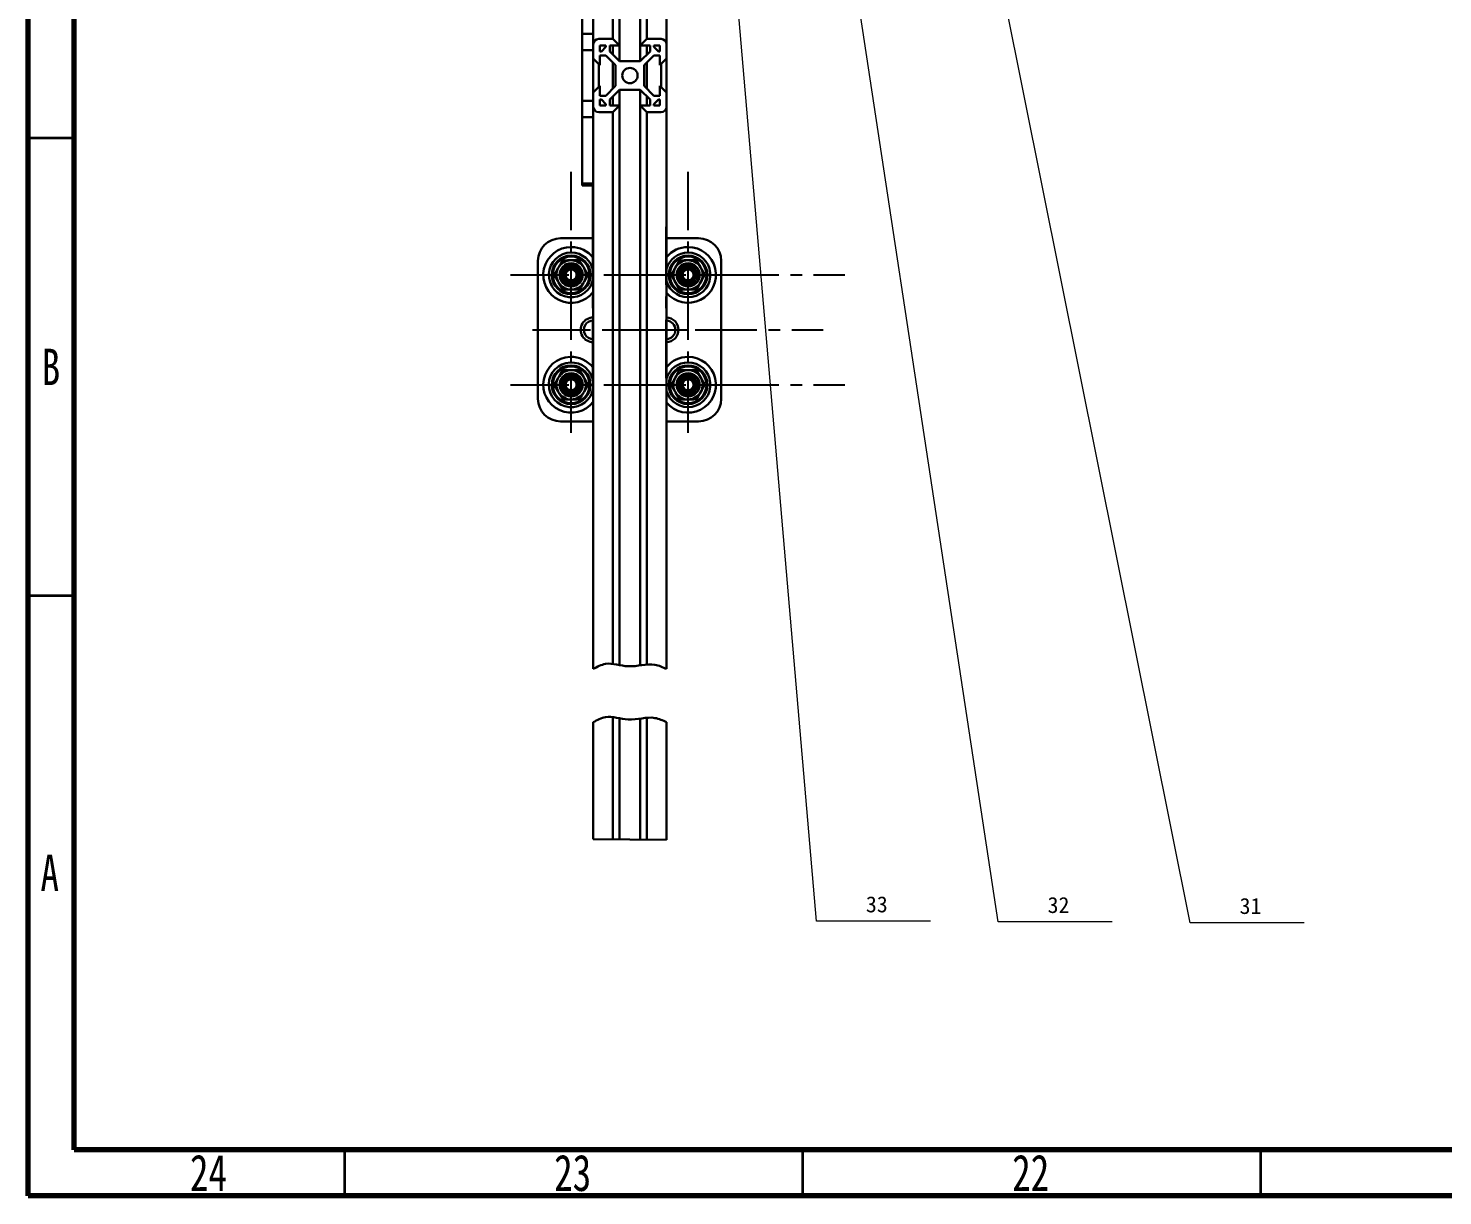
# Model space of a CAD drawing. Header units: millimetres. Extents: x 15 to 1184, y 5 to 836.
# Drawn here: x 15 to 169.4, y 5 to 132.5 of the extents above; entities that cross this region are included whole.
import ezdxf

# ---------------------------------------------------------------- set-up
doc = ezdxf.new("R2010")
doc.units = ezdxf.units.MM
doc.linetypes.add('CENTER', pattern=[10.16, 6.35, -1.27, 1.27, -1.27])
doc.linetypes.add('CENTERX2', pattern=[20.32, 12.7, -2.54, 2.54, -2.54])
doc.layers.get('0').update_dxf_attribs({"lineweight": 30})
doc.layers.add('AM_5', color=3, linetype='Continuous', lineweight=20)
doc.layers.add('中心线', color=7, linetype='CENTER')
doc.styles.add('SLDTEXTSTYLE0', font='TXT', dxfattribs={"width": 0.75})

msp = doc.modelspace()

# ---------------------------------------------------------------- linework, layer by layer
at = {"color": 7, "linetype": 'Continuous', "lineweight": 70}
for p, q in [((15, 5), (15, 836)), ((20, 10), (20, 831)), ((1179, 10), (20, 10)), ((1184, 5), (15, 5))]:
    msp.add_line(p, q, dxfattribs=at)
at = {"color": 7, "linetype": 'Continuous', "lineweight": 30}
for p, q in [((79.5353, 325.7631), (79.5353, 128.8836)), ((81.8073, 325.7631), (81.8073, 128.8836)), ((78.8153, 323.3233), (78.8153, 131.3233)), ((82.5273, 323.3233), (82.5273, 131.3233)), ((84.6713, 323.9233), (84.6713, 130.7233)), ((75.4713, 131.8761), (75.4713, 139.1122)), ((76.6713, 131.8761), (76.6713, 139.1122)), ((75.4713, 131.8761), (76.6713, 131.8761)), ((75.4713, 130.0872), (75.4713, 131.8761)), ((76.6713, 130.7233), (76.6713, 131.8761)), ((78.8153, 131.3233), (77.2713, 131.3233)), ((79.5353, 130.6033), (78.8153, 131.3233)), ((82.5273, 131.3233), (81.8073, 130.6033)), ((84.0713, 131.3233), (82.5273, 131.3233)), ((75.4713, 130.0872), (76.6713, 130.0872)), ((75.4713, 124.5594), (75.4713, 130.0872)), ((76.6713, 130.7233), (76.6713, 129.1793)), ((78.0436, 130.6033), (77.3913, 130.6033)), ((77.3913, 130.6033), (77.3913, 129.951)), ((77.3913, 129.951), (77.5513, 129.951)), ((77.5513, 129.951), (78.0436, 130.4433)), ((78.0436, 130.4433), (78.0436, 130.6033)), ((78.4716, 130.6033), (79.5353, 130.6033)), ((78.4716, 129.9473), (78.4716, 130.6033)), ((79.5353, 128.8836), (78.4716, 129.9473)), ((78.8153, 130.6033), (78.8153, 129.6036)), ((81.8073, 130.6033), (82.871, 130.6033)), ((82.871, 129.9473), (81.8073, 128.8836)), ((82.5273, 130.6033), (82.5273, 129.6036)), ((82.871, 130.6033), (82.871, 129.9473)), ((83.9513, 130.6033), (83.299, 130.6033)), ((83.299, 130.6033), (83.299, 130.4433)), ((83.299, 130.4433), (83.7913, 129.951)), ((83.7913, 129.951), (83.9513, 129.951)), ((83.9513, 129.951), (83.9513, 130.6033)), ((84.6713, 129.1793), (84.6713, 130.7233)), ((76.6713, 125.4673), (76.6713, 129.1793)), ((76.6713, 129.1793), (77.3913, 128.4593)), ((77.3913, 129.523), (78.0473, 129.523)), ((77.3913, 128.4593), (77.3913, 129.523)), ((78.0473, 129.523), (79.111, 128.4593)), ((78.8153, 128.755), (78.8153, 125.8916)), ((79.111, 128.4593), (79.111, 126.1873)), ((81.8073, 128.8836), (79.5353, 128.8836)), ((82.2316, 128.4593), (83.2953, 129.523)), ((82.2316, 126.1873), (82.2316, 128.4593)), ((82.5273, 128.755), (82.5273, 125.8916)), ((83.2953, 129.523), (83.9513, 129.523)), ((83.9513, 129.523), (83.9513, 128.4593)), ((83.9513, 128.4593), (84.6713, 129.1793)), ((84.6713, 129.1793), (84.6713, 125.4673)), ((77.3913, 126.1873), (76.6713, 125.4673)), ((76.6713, 125.4673), (76.6713, 123.9233)), ((77.3913, 125.1236), (77.3913, 126.1873)), ((78.0473, 125.1236), (77.3913, 125.1236)), ((79.111, 126.1873), (78.0473, 125.1236)), ((78.4716, 124.6993), (79.5353, 125.763)), ((79.5353, 125.763), (81.8073, 125.763)), ((79.5353, 125.763), (79.5353, 62.9512)), ((81.8073, 125.763), (82.871, 124.6993)), ((81.8073, 125.763), (81.8073, 62.9164)), ((83.2953, 125.1236), (82.2316, 126.1873)), ((83.9513, 125.1236), (83.2953, 125.1236)), ((83.9513, 126.1873), (83.9513, 125.1236)), ((84.6713, 125.4673), (83.9513, 126.1873)), ((84.6713, 123.9233), (84.6713, 125.4673)), ((75.4713, 124.5594), (76.6713, 124.5594)), ((75.4713, 122.7705), (75.4713, 124.5594)), ((76.6713, 122.7705), (76.6713, 123.9233)), ((77.3913, 124.6956), (77.3913, 124.0433)), ((77.5513, 124.6956), (77.3913, 124.6956)), ((77.3913, 124.0433), (78.0436, 124.0433)), ((78.0436, 124.2033), (77.5513, 124.6956)), ((78.0436, 124.0433), (78.0436, 124.2033)), ((78.4716, 124.0433), (78.4716, 124.6993)), ((79.5353, 124.0433), (78.4716, 124.0433)), ((78.8153, 125.043), (78.8153, 124.0433)), ((78.8153, 123.3233), (79.5353, 124.0433)), ((81.8073, 124.0433), (82.5273, 123.3233)), ((82.871, 124.0433), (81.8073, 124.0433)), ((82.5273, 125.043), (82.5273, 124.0433)), ((82.871, 124.6993), (82.871, 124.0433)), ((83.7913, 124.6956), (83.299, 124.2033)), ((83.299, 124.2033), (83.299, 124.0433)), ((83.299, 124.0433), (83.9513, 124.0433)), ((83.9513, 124.6956), (83.7913, 124.6956)), ((83.9513, 124.0433), (83.9513, 124.6956)), ((84.6713, 123.9233), (84.6713, 62.5186)), ((75.4713, 122.7705), (76.6713, 122.7705)), ((75.4713, 115.5344), (75.4713, 122.7705)), ((76.6713, 115.5344), (76.6713, 122.7705)), ((77.2713, 123.3233), (78.8153, 123.3233)), ((78.8153, 123.3233), (78.8153, 63.0758)), ((82.5273, 123.3233), (84.0713, 123.3233)), ((82.5273, 123.3233), (82.5273, 63.0029)), ((75.4713, 115.5344), (76.6713, 115.5344)), ((75.4713, 115.3233), (75.4713, 115.5344)), ((75.4713, 115.3233), (76.6713, 115.3233)), ((76.6373, 115.3233), (76.6373, 109.553)), ((76.6713, 115.3233), (76.6713, 115.5344)), ((76.6713, 115.3233), (76.6713, 62.5186)), ((76.6713, 109.553), (73.1053, 109.553)), ((88.1693, 109.553), (84.6713, 109.553)), ((70.6373, 107.085), (70.6373, 92.021)), ((75.1477, 107.1718), (75.6261, 106.3816)), ((87.9077, 107.1718), (88.3861, 106.3816)), ((90.6373, 92.021), (90.6373, 107.085)), ((72.4102, 105.5148), (72.8554, 106.3241)), ((73.5741, 105.1521), (73.495, 105.2095)), ((73.5674, 105.49), (73.8578, 106.119)), ((73.9669, 104.924), (73.5674, 105.49)), ((73.8578, 106.119), (74.5477, 106.182)), ((74.6568, 104.987), (73.9669, 104.924)), ((74.5477, 106.182), (74.9473, 105.616)), ((74.9473, 105.616), (74.6568, 104.987)), ((76.1044, 105.5913), (75.6592, 104.7819)), ((85.1702, 105.5148), (85.6154, 106.3241)), ((86.4053, 105.05), (86.3166, 105.0951)), ((86.3457, 105.3827), (86.534, 106.0495)), ((86.829, 104.8863), (86.3457, 105.3827)), ((86.534, 106.0495), (87.2056, 106.2198)), ((87.5006, 105.0566), (86.829, 104.8863)), ((87.2056, 106.2198), (87.6889, 105.7233)), ((87.6889, 105.7233), (87.5006, 105.0566)), ((88.8644, 105.5913), (88.4192, 104.7819)), ((73.3669, 103.9342), (72.8885, 104.7245)), ((86.1269, 103.9342), (85.6485, 104.7245)), ((76.6373, 100.557), (76.6373, 98.549)), ((72.4102, 93.5147), (72.8554, 94.3242)), ((73.5773, 93.6854), (74.032, 94.2082)), ((74.032, 94.2082), (74.712, 94.0757)), ((75.1477, 95.1718), (75.6261, 94.3815)), ((85.1702, 93.5147), (85.6154, 94.3242)), ((87.9077, 95.1718), (88.3861, 94.3815)), ((73.3669, 91.9342), (72.8885, 92.7245)), ((73.4892, 93.3591), (73.4203, 93.448)), ((73.8026, 93.0303), (73.5773, 93.6854)), ((74.4826, 92.8979), (73.8026, 93.0303)), ((74.9373, 93.4206), (74.4826, 92.8979)), ((74.712, 94.0757), (74.9373, 93.4206)), ((76.1044, 93.5913), (75.6592, 92.7819)), ((86.1269, 91.9342), (85.6485, 92.7245)), ((86.3162, 93.1842), (86.2326, 93.251)), ((86.3252, 93.522), (86.6444, 94.1369)), ((86.6981, 92.9381), (86.3252, 93.522)), ((86.6444, 94.1369), (87.3365, 94.1679)), ((87.3902, 92.9691), (86.6981, 92.9381)), ((87.3365, 94.1679), (87.7094, 93.584)), ((87.7094, 93.584), (87.3902, 92.9691)), ((88.8644, 93.5913), (88.4192, 92.7819)), ((73.1053, 89.553), (76.6713, 89.553)), ((84.6713, 89.553), (88.1693, 89.553))]:
    msp.add_line(p, q, dxfattribs=at)
at = {"color": 8, "linetype": 'Continuous', "lineweight": 30}
for p, q in [((77.2713, 128.5793), (77.2713, 126.0673)), ((84.0713, 128.5793), (84.0713, 126.0673))]:
    msp.add_line(p, q, dxfattribs=at)
at = {"color": 7, "linetype": 'Continuous', "lineweight": 35}
for p, q in [((20, 120.5), (15, 120.5)), ((20, 70.5), (15, 70.5)), ((49.5, 10), (49.5, 5)), ((99.5, 10), (99.5, 5)), ((149.5, 10), (149.5, 5))]:
    msp.add_line(p, q, dxfattribs=at)
at = {"lineweight": 30}
for p, q in [((78.8153, 57.2655), (78.8153, 43.9285)), ((79.5353, 57.1409), (79.5353, 43.9285)), ((82.5273, 57.1925), (82.5273, 43.8719)), ((76.6713, 56.7082), (76.6713, 43.9285)), ((81.8073, 57.1061), (81.8073, 43.8719)), ((84.6713, 56.7082), (84.6713, 43.8719)), ((76.6713, 43.9285), (84.6713, 43.8719))]:
    msp.add_line(p, q, dxfattribs=at)
at = {"color": 7, "linetype": 'Continuous', "lineweight": 30}
for centre, radius in [((80.6713, 127.3233), 0.84), ((74.2573, 105.553), 2.1148), ((74.2573, 105.553), 2), ((74.2573, 105.553), 1.2667), ((74.2573, 105.553), 1.0589), ((87.0173, 105.553), 2.1148), ((87.0173, 105.553), 2), ((87.0173, 105.553), 1.2667), ((87.0173, 105.553), 1.0589), ((74.2573, 105.553), 0.8511), ((74.2573, 105.553), 0.6906), ((87.0173, 105.553), 0.8511), ((87.0173, 105.553), 0.6906), ((74.2573, 93.553), 2.1148), ((74.2573, 93.553), 2), ((74.2573, 93.553), 1.2667), ((74.2573, 93.553), 1.0589), ((74.2573, 93.553), 0.8511), ((74.2573, 93.553), 0.6906), ((87.0173, 93.553), 2.1148), ((87.0173, 93.553), 2), ((87.0173, 93.553), 1.2667), ((87.0173, 93.553), 1.0589), ((87.0173, 93.553), 0.8511), ((87.0173, 93.553), 0.6906)]:
    msp.add_circle(centre, radius, dxfattribs=at)
at = {"color": 7, "linetype": 'CENTERX2', "lineweight": 30}
for centre in [(74.2573, 105.553), (87.0173, 105.553), (74.2573, 93.553), (87.0173, 93.553)]:
    msp.add_circle(centre, 0.6, dxfattribs=at)
at = {"color": 7, "linetype": 'Continuous', "lineweight": 30}
for centre, radius, start, end in [((77.2713, 130.7233), 0.6, 90, 180), ((84.0713, 130.7233), 0.6, 0, 90), ((77.2713, 123.9233), 0.6, 180, 270), ((84.0713, 123.9233), 0.6, 270, 0), ((73.1053, 107.085), 2.468, 90, 180), ((74.2573, 105.553), 3.046, 90, 322.421146), ((74.2573, 105.553), 3.046, 37.578854, 90), ((87.0173, 105.553), 3.046, 219.629009, 90), ((87.0173, 105.553), 3.046, 90, 140.370991), ((88.1693, 107.085), 2.468, 0, 90), ((74.2573, 105.553), 2.442, 90, 351.315203), ((74.2573, 105.553), 1.6, 91.186857, 151.186857), ((74.2573, 105.553), 1.6, 31.186857, 91.186857), ((74.2573, 105.553), 2.442, 8.684797, 90), ((87.0173, 105.553), 2.442, 90, 163.881169), ((87.0173, 105.553), 2.442, 196.118831, 90), ((87.0173, 105.553), 1.6, 91.186857, 151.186857), ((87.0173, 105.553), 1.6, 31.186857, 91.186857), ((74.2573, 105.553), 1.6, 151.186857, 211.186857), ((74.2573, 105.553), 0.7922, 164.776499, 210.402581), ((74.2573, 105.553), 1.6, 331.186857, 31.186857), ((87.0173, 105.553), 1.6, 151.186857, 211.186857), ((87.0173, 105.553), 0.7922, 173.789789, 219.415871), ((87.0173, 105.553), 1.6, 331.186857, 31.186857), ((74.2573, 105.553), 1.6, 211.186857, 271.186857), ((74.2573, 105.553), 1.6, 271.186857, 331.186857), ((87.0173, 105.553), 1.6, 211.186857, 271.186857), ((87.0173, 105.553), 1.6, 271.186857, 331.186857), ((76.6373, 99.553), 1.34, 88.54607, 271.45393), ((76.6373, 99.553), 1.004, 88.059334, 271.940666), ((84.6373, 99.553), 1.34, 0, 88.54607), ((84.6373, 99.553), 1.004, 0, 88.059334), ((84.6373, 99.553), 1.34, 271.45393, 0), ((84.6373, 99.553), 1.004, 271.940666, 0), ((74.2573, 93.553), 3.046, 92.362385, 322.421146), ((74.2573, 93.553), 2.442, 92.362385, 351.315203), ((74.2573, 93.553), 3.046, 37.578854, 92.362385), ((74.2573, 93.553), 2.442, 8.684797, 92.362385), ((87.0173, 93.553), 3.046, 219.629009, 90), ((87.0173, 93.553), 3.046, 90, 140.370991), ((87.0173, 93.553), 2.442, 90, 163.881169), ((87.0173, 93.553), 2.442, 196.118831, 90), ((74.2573, 93.553), 1.6, 151.186857, 211.186857), ((74.2573, 93.553), 1.6, 91.186857, 151.186857), ((74.2573, 93.553), 1.6, 31.186857, 91.186857), ((74.2573, 93.553), 1.6, 331.186857, 31.186857), ((87.0173, 93.553), 1.6, 151.186857, 211.186857), ((87.0173, 93.553), 1.6, 91.186857, 151.186857), ((87.0173, 93.553), 1.6, 31.186857, 91.186857), ((87.0173, 93.553), 1.6, 331.186857, 31.186857), ((74.2573, 93.553), 1.6, 211.186857, 271.186857), ((74.2573, 93.553), 0.7922, 148.542252, 194.168334), ((74.2573, 93.553), 1.6, 271.186857, 331.186857), ((87.0173, 93.553), 1.6, 211.186857, 271.186857), ((87.0173, 93.553), 0.7922, 162.124208, 207.75029), ((87.0173, 93.553), 1.6, 271.186857, 331.186857), ((73.1053, 92.021), 2.468, 180, 270), ((88.1693, 92.021), 2.468, 270, 0)]:
    msp.add_arc(centre, radius, start, end, dxfattribs=at)
for points, knots in [([(72.8554, 106.3241), (72.9247, 106.4501), (73.0747, 106.7228), (73.2215, 106.9898), (73.3006, 107.1335)], [0, 0, 0, 0, 0.46174788, 1, 1, 1, 1]), ([(73.3006, 107.1335), (73.3779, 107.1352), (73.6813, 107.1414), (73.9924, 107.1479), (74.2242, 107.1527)], [0, 0, 0, 0, 0.25499721, 1, 1, 1, 1]), ([(74.2242, 107.1527), (74.4104, 107.1565), (74.7216, 107.163), (75.0256, 107.1693), (75.1477, 107.1718)], [0, 0, 0, 0, 0.59832969, 1, 1, 1, 1]), ([(85.6154, 106.3241), (85.6847, 106.4501), (85.8347, 106.7228), (85.9815, 106.9898), (86.0606, 107.1335)], [0, 0, 0, 0, 0.4617601, 1, 1, 1, 1]), ([(86.0606, 107.1335), (86.1379, 107.1352), (86.4413, 107.1414), (86.7524, 107.1479), (86.9842, 107.1527)], [0, 0, 0, 0, 0.25499721, 1, 1, 1, 1]), ([(86.9842, 107.1527), (87.1704, 107.1565), (87.4816, 107.163), (87.7856, 107.1693), (87.9077, 107.1718)], [0, 0, 0, 0, 0.59832969, 1, 1, 1, 1]), ([(72.8885, 104.7245), (72.8141, 104.8474), (72.6529, 105.1137), (72.4951, 105.3744), (72.4102, 105.5148)], [0, 0, 0, 0, 0.46174944, 1, 1, 1, 1]), ([(73.5741, 105.1521), (73.552, 105.195), (73.4837, 105.3276), (73.4461, 105.586), (73.5188, 105.8942), (73.7061, 106.1483), (73.9706, 106.3182), (74.1712, 106.3335), (74.2699, 106.3411)], [0, 0, 0, 0, 0.08656071, 0.26798311, 0.45526482, 0.64254456, 0.82397296, 1, 1, 1, 1]), ([(74.7182, 106.2766), (74.7001, 106.2902), (74.6026, 106.3631), (74.38, 106.4076), (74.091, 106.3902), (73.8259, 106.2726), (73.6197, 106.0779), (73.5243, 105.8899), (73.4979, 105.7815), (73.493, 105.761)], [0, 0, 0, 0, 0.04375888, 0.23528042, 0.4191014, 0.60136813, 0.78380657, 0.95911418, 1, 1, 1, 1]), ([(75.6261, 106.3816), (75.7005, 106.2586), (75.8617, 105.9923), (76.0195, 105.7316), (76.1044, 105.5913)], [0, 0, 0, 0, 0.46174233, 1, 1, 1, 1]), ([(85.6485, 104.7245), (85.5741, 104.8474), (85.4129, 105.1137), (85.2551, 105.3744), (85.1702, 105.5148)], [0, 0, 0, 0, 0.46174944, 1, 1, 1, 1]), ([(86.4053, 105.05), (86.3768, 105.0889), (86.2885, 105.2092), (86.211, 105.4587), (86.2345, 105.7734), (86.3795, 106.0579), (86.6206, 106.2567), (86.8487, 106.3519), (86.9803, 106.3366), (87.0071, 106.3335)], [0, 0, 0, 0, 0.08156507, 0.25252899, 0.4289924, 0.6054698, 0.77641497, 0.95443611, 1, 1, 1, 1]), ([(87.4647, 106.288), (87.4105, 106.3185), (87.2696, 106.3979), (87.0055, 106.4186), (86.7217, 106.3531), (86.4786, 106.1963), (86.3054, 105.9715), (86.2406, 105.7709), (86.2315, 105.6597), (86.2298, 105.6387)], [0, 0, 0, 0, 0.11124783, 0.2892648, 0.46010165, 0.62950548, 0.7990758, 0.96200482, 1, 1, 1, 1]), ([(88.3861, 106.3816), (88.4605, 106.2586), (88.6217, 105.9923), (88.7795, 105.7316), (88.8644, 105.5913)], [0, 0, 0, 0, 0.46174233, 1, 1, 1, 1]), ([(74.2904, 103.9534), (74.0587, 103.9486), (73.7476, 103.9421), (73.4442, 103.9358), (73.3669, 103.9342)], [0, 0, 0, 0, 0.74500279, 1, 1, 1, 1]), ([(75.214, 103.9725), (75.0919, 103.97), (74.7878, 103.9636), (74.4766, 103.9572), (74.2904, 103.9534)], [0, 0, 0, 0, 0.40167031, 1, 1, 1, 1]), ([(75.6592, 104.7819), (75.59, 104.656), (75.4399, 104.3832), (75.2931, 104.1162), (75.214, 103.9725)], [0, 0, 0, 0, 0.46174246, 1, 1, 1, 1]), ([(87.0504, 103.9534), (86.8187, 103.9486), (86.5076, 103.9421), (86.2042, 103.9358), (86.1269, 103.9342)], [0, 0, 0, 0, 0.74500279, 1, 1, 1, 1]), ([(87.974, 103.9725), (87.8519, 103.97), (87.5478, 103.9636), (87.2366, 103.9572), (87.0504, 103.9534)], [0, 0, 0, 0, 0.40167031, 1, 1, 1, 1]), ([(88.4192, 104.7819), (88.35, 104.656), (88.1999, 104.3832), (88.0531, 104.1162), (87.974, 103.9725)], [0, 0, 0, 0, 0.46174246, 1, 1, 1, 1]), ([(72.8554, 94.3242), (72.9247, 94.4501), (73.0747, 94.7228), (73.2215, 94.9898), (73.3006, 95.1335)], [0, 0, 0, 0, 0.46173584, 1, 1, 1, 1]), ([(73.3006, 95.1335), (73.3779, 95.1351), (73.6813, 95.1414), (73.9924, 95.1479), (74.2242, 95.1527)], [0, 0, 0, 0, 0.25499708, 1, 1, 1, 1]), ([(73.4892, 93.3591), (73.48, 93.4064), (73.4515, 93.5529), (73.4877, 93.8111), (73.6437, 94.0884), (73.8945, 94.2736), (74.1199, 94.3574), (74.241, 94.3383), (74.2622, 94.335)], [0, 0, 0, 0, 0.10036383, 0.31074355, 0.52790678, 0.74507541, 0.95545537, 1, 1, 1, 1]), ([(74.9531, 94.055), (74.9238, 94.0957), (74.8364, 94.217), (74.6154, 94.3405), (74.3313, 94.403), (74.0444, 94.3645), (73.7918, 94.2352), (73.6477, 94.0814), (73.5921, 93.9847), (73.5816, 93.9664)], [0, 0, 0, 0, 0.091689415, 0.273611929, 0.448209094, 0.621339666, 0.794647942, 0.961151269, 1, 1, 1, 1]), ([(74.2242, 95.1527), (74.4104, 95.1565), (74.7216, 95.163), (75.0256, 95.1693), (75.1477, 95.1718)], [0, 0, 0, 0, 0.59833, 1, 1, 1, 1]), ([(75.6261, 94.3815), (75.7005, 94.2586), (75.8617, 93.9923), (76.0195, 93.7316), (76.1044, 93.5913)], [0, 0, 0, 0, 0.46174233, 1, 1, 1, 1]), ([(85.6154, 94.3242), (85.6847, 94.4501), (85.8347, 94.7228), (85.9815, 94.9898), (86.0606, 95.1335)], [0, 0, 0, 0, 0.46174806, 1, 1, 1, 1]), ([(86.0606, 95.1335), (86.1379, 95.1351), (86.4413, 95.1414), (86.7524, 95.1479), (86.9842, 95.1527)], [0, 0, 0, 0, 0.25499708, 1, 1, 1, 1]), ([(86.3162, 93.1842), (86.2962, 93.228), (86.2341, 93.3637), (86.2086, 93.6234), (86.2953, 93.9283), (86.4945, 94.1722), (86.7459, 94.3223), (86.9243, 94.3293), (87.0009, 94.3324)], [0, 0, 0, 0, 0.09011369, 0.27900306, 0.47399459, 0.66897754, 0.85786909, 1, 1, 1, 1]), ([(87.4534, 94.2975), (87.3624, 94.335), (87.1829, 94.409), (86.8886, 94.3949), (86.6201, 94.2923), (86.4046, 94.1067), (86.3007, 93.9235), (86.2693, 93.8164), (86.2634, 93.7962)], [0, 0, 0, 0, 0.19779659, 0.39062099, 0.58183172, 0.77322124, 0.95711336, 1, 1, 1, 1]), ([(86.9842, 95.1527), (87.1704, 95.1565), (87.4816, 95.163), (87.7856, 95.1693), (87.9077, 95.1718)], [0, 0, 0, 0, 0.59833, 1, 1, 1, 1]), ([(88.3861, 94.3815), (88.4605, 94.2586), (88.6217, 93.9923), (88.7795, 93.7316), (88.8644, 93.5913)], [0, 0, 0, 0, 0.46174233, 1, 1, 1, 1]), ([(72.8885, 92.7245), (72.8141, 92.8474), (72.6529, 93.1137), (72.4951, 93.3744), (72.4102, 93.5147)], [0, 0, 0, 0, 0.46174944, 1, 1, 1, 1]), ([(75.6592, 92.7819), (75.59, 92.656), (75.4399, 92.3832), (75.2931, 92.1162), (75.214, 91.9725)], [0, 0, 0, 0, 0.4617545, 1, 1, 1, 1]), ([(85.6485, 92.7245), (85.5741, 92.8474), (85.4129, 93.1137), (85.2551, 93.3744), (85.1702, 93.5147)], [0, 0, 0, 0, 0.46174944, 1, 1, 1, 1]), ([(88.4192, 92.7819), (88.35, 92.656), (88.1999, 92.3832), (88.0531, 92.1162), (87.974, 91.9725)], [0, 0, 0, 0, 0.4617545, 1, 1, 1, 1]), ([(74.2904, 91.9534), (74.0587, 91.9486), (73.7476, 91.9421), (73.4442, 91.9358), (73.3669, 91.9342)], [0, 0, 0, 0, 0.74500292, 1, 1, 1, 1]), ([(75.214, 91.9725), (75.0919, 91.97), (74.7878, 91.9637), (74.4766, 91.9572), (74.2904, 91.9534)], [0, 0, 0, 0, 0.40167, 1, 1, 1, 1]), ([(87.0504, 91.9534), (86.8187, 91.9486), (86.5076, 91.9421), (86.2042, 91.9358), (86.1269, 91.9342)], [0, 0, 0, 0, 0.74500292, 1, 1, 1, 1]), ([(87.974, 91.9725), (87.8519, 91.97), (87.5478, 91.9637), (87.2366, 91.9572), (87.0504, 91.9534)], [0, 0, 0, 0, 0.40167, 1, 1, 1, 1])]:
    msp.add_open_spline(points, degree=3, knots=knots, dxfattribs=at)
at = {"lineweight": 30}
for points in [[(84.6713, 62.5186), (83.4055, 62.976), (80.4869, 62.8147), (78.0029, 63.0753), (76.6713, 62.5186)], [(84.6713, 56.7082), (83.4055, 57.1657), (80.4869, 57.0043), (78.0029, 57.2649), (76.6713, 56.7082)]]:
    msp.add_spline(points, degree=3, dxfattribs=at)
at = {"layer": 'AM_5'}
for points in [[(101.0458, 34.9681), (88.6881, 178.8175)], [(120.8779, 34.8935), (99.5087, 175.6593)], [(141.837, 34.7889), (113.5773, 175.5546)], [(113.4745, 34.9681), (101.0458, 34.9681)], [(133.3065, 34.8935), (120.8779, 34.8935)], [(154.2657, 34.7889), (141.837, 34.7889)]]:
    msp.add_lwpolyline(points, dxfattribs=at)
at = {"layer": '中心线'}
for p, q in [((74.2573, 100.2937), (74.2573, 117.1677)), ((87.0173, 100.2937), (87.0173, 117.1677)), ((76.6373, 94.2937), (76.6373, 111.1677)), ((84.6373, 94.2937), (84.6373, 111.1677)), ((67.6478, 105.553), (91.3821, 105.553)), ((74.2573, 88.2937), (74.2573, 105.1677)), ((80.4078, 105.553), (104.1421, 105.553)), ((87.0173, 88.2937), (87.0173, 105.1677)), ((70.0278, 99.553), (93.7621, 99.553)), ((78.0278, 99.553), (101.7621, 99.553)), ((67.6478, 93.553), (91.3821, 93.553)), ((80.4078, 93.553), (104.1421, 93.553))]:
    msp.add_line(p, q, dxfattribs=at)

# ---------------------------------------------------------------- texts
at = {"color": 7, "linetype": 'Continuous', "lineweight": 0, "attachment_point": 2, "style": 'SLDTEXTSTYLE0'}
for s, insert, char_height in [('B', (17.4706, 97.4889), 3.9688), ('A', (17.3397, 42.2389), 3.9688), ('24', (34.6701, 9.4889), 3.96875), ('23', (74.4201, 9.4889), 3.96875), ('22', (124.4201, 9.4889), 3.96875)]:
    msp.add_mtext(s, dxfattribs=dict(at, insert=insert, char_height=char_height))
at = {"layer": 'AM_5', "color": 2, "char_height": 1.75, "width": 2.916667, "attachment_point": 1}
for s, insert in [('33', (106.4319, 37.6967)), ('32', (126.264, 37.6221)), ('31', (147.2231, 37.5175))]:
    msp.add_mtext(s, dxfattribs=dict(at, insert=insert))

doc.saveas('drawing.dxf')
